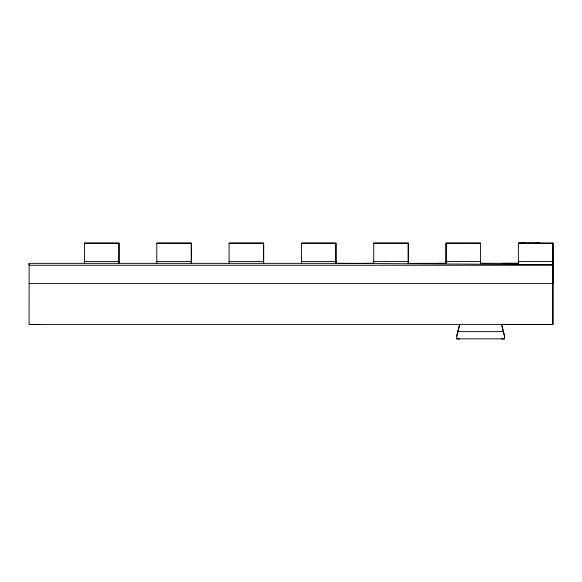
<?xml version="1.0" encoding="UTF-8"?>
<svg xmlns="http://www.w3.org/2000/svg" width="582" height="582" viewBox="0 0 582 582"><rect width="100%" height="100%" fill="white"/><g stroke="black" fill="none" stroke-linecap="round" stroke-linejoin="round"><path stroke-width="0.87" d="M39.94 324.458L29.1 324.458L29.129 263.348L373.731 263.348L373.731 243.145L408.266 243.145L408.266 263.348L446.052 263.348L446.052 243.131L480.587 243.152L480.579 263.355M552.893 264.621L335.952 263.348L335.952 243.152L301.418 243.145L301.418 263.348M502.171 263.355L518.366 263.355L518.373 243.174L540.052 243.181L535.636 243.181M456.775 335.974L459.678 324.407L456.783 335.974L456.783 338.855L459.591 338.87M29.129 283.543L552.893 283.485M501.568 324.407L552.893 324.472L552.9 243.181L518.366 243.152L552.864 243.181L552.885 283.499M501.575 338.87L504.456 338.855L504.456 335.974L501.568 324.407L29.1 324.458M84.47 243.152L118.997 243.152L118.997 263.348L118.997 243.152L84.47 243.152L84.47 263.348M156.784 243.145L191.318 243.145L191.318 263.348L191.318 243.145L156.784 243.152L156.784 263.348M229.104 243.145L263.631 243.145L263.631 263.348L263.631 243.145L229.104 243.152L229.104 263.348M480.587 243.16L446.052 243.152L446.052 263.348L437.017 263.355M301.418 243.152L335.952 243.152L335.952 263.348M373.731 243.152L408.266 243.152L408.266 263.348M521.181 243.181L524.92 243.174M84.47 261.427L118.997 261.427M156.784 261.427L191.318 261.427M229.104 261.427L263.631 261.427M301.418 261.427L335.952 261.427M373.731 261.427L408.266 261.427M518.358 263.304L480.579 263.29L480.579 261.449L446.052 261.471L446.052 262.395M361.982 263.355L373.731 263.348M457.867 331.631L503.379 331.631M456.783 338.855L504.463 338.855M501.568 324.407L552.893 324.465L552.893 261.42L518.358 261.434L518.366 263.355M501.575 324.45L504.456 335.974M552.849 243.196L552.9 265.261L29.129 265.261L29.129 263.348"/></g></svg>
